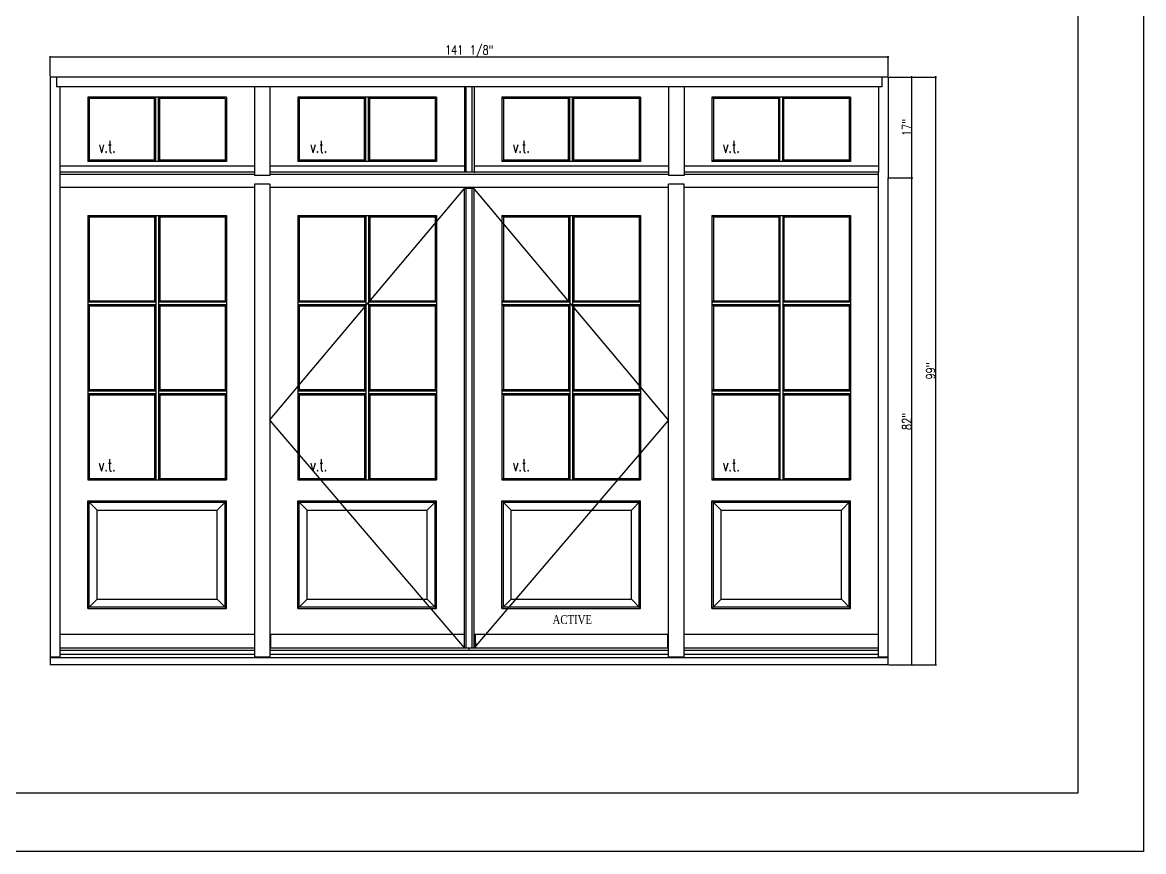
# Model space of a CAD drawing. Header units: inches. Extents: x 1985 to 11287, y 379 to 4336.
# Drawn here: x 9765.8 to 9954.6, y 3266.3 to 3405.9 of the extents above; entities that cross this region are included whole.
import ezdxf

# ---------------------------------------------------------------- set-up
doc = ezdxf.new("R2010")
doc.units = ezdxf.units.IN
doc.header["$MEASUREMENT"] = 0
doc.layers.get('0').update_dxf_attribs({"linetype": 'CONTINUOUS'})
doc.layers.get('Defpoints').update_dxf_attribs({"linetype": 'CONTINUOUS'})
for name, color, linetype in [('COTE1-1 99', 7, 'CONTINUOUS'), ('elevation 99', 7, 'CONTINUOUS'), ('opening side 99', 1, 'CONTINUOUS'), ('separation 99', 3, 'CONTINUOUS')]:
    doc.layers.add(name, color=color, linetype=linetype)
doc.styles.get("Standard").update_dxf_attribs({"font": 'txt.shx', "width": 0.8})
doc.styles.add('Times', font='times.ttf', dxfattribs={"width": 0.8})
doc.dimstyles.new('Elevation', dxfattribs={"dimscale": 2, "dimtxt": 0.75, "dimasz": 0.0625, "dimexe": 0.0625, "dimexo": 0.0625, "dimgap": 0.0625, "dimtad": 1, "dimdec": 5, "dimzin": 0, "dimdsep": 46, "dimlunit": 5, "dimtxsty": 'Standard', "dimblk1": 'OBLIQUE', "dimblk2": 'OBLIQUE', "dimsah": 1, "dimcen": 2, "dimdle": 0.0625, "dimclrd": 1, "dimclre": 1, "dimadec": 1, "dimazin": 0, "dimtfac": 0.375, "dimtdec": 5, "dimtmove": 0, "dimatfit": 3, "dimldrblk": 'OBLIQUE', "dimfxl": 1, "dimfrac": 2, "dimtolj": 1, "dimtzin": 0, "dimarcsym": 0})

# ---------------------------------------------------------------- blocks, each defined once
blk = doc.blocks.new('_OBLIQUE')
at = {"color": 0, "linetype": 'ByBlock'}
blk.add_line((-0.5, -0.5), (0.5, 0.5), dxfattribs=at)
blk = doc.blocks.new('*D243')
at = {"layer": 'COTE1-1 99', "color": 1, "lineweight": -2, "transparency": 16777216}
for p, q in [((9770.37, 3400.13), (9911.75, 3400.13)), ((9770.5, 3396.85), (9770.5, 3400.26)), ((9911.62, 3396.85), (9911.62, 3400.26))]:
    blk.add_line(p, q, dxfattribs=at)
at = {"layer": 'Defpoints', "color": 0, "transparency": 16777216}
for p in [(9911.62, 3400.13), (9770.5, 3396.72), (9911.62, 3396.72)]:
    blk.add_point(p, dxfattribs=at)
at = {"layer": 'COTE1-1 99', "color": 1, "lineweight": -2, "transparency": 16777216, "xscale": 0.125, "yscale": 0.125, "zscale": 0.125, "rotation": 180}
blk.add_blockref('_OBLIQUE', (9770.5, 3400.13), dxfattribs=at)
at = {"layer": 'COTE1-1 99', "color": 1, "lineweight": -2, "transparency": 16777216, "xscale": 0.125, "yscale": 0.125, "zscale": 0.125}
blk.add_blockref('_OBLIQUE', (9911.62, 3400.13), dxfattribs=at)
at = {"layer": 'COTE1-1 99', "color": 0, "transparency": 16777216, "insert": (9841.06, 3401.01), "char_height": 1.5, "attachment_point": 5}
blk.add_mtext('\\A1;141 1/8"', dxfattribs=at)
blk = doc.blocks.new('*D244')
at = {"layer": 'COTE1-1 99', "color": 1, "lineweight": -2, "transparency": 16777216}
for p, q in [((9911.75, 3396.72), (9915.75, 3396.72)), ((9915.62, 3379.6), (9915.62, 3396.85)), ((9911.75, 3379.72), (9915.75, 3379.72))]:
    blk.add_line(p, q, dxfattribs=at)
at = {"layer": 'Defpoints', "color": 0, "transparency": 16777216}
for p in [(9911.62, 3396.72), (9915.62, 3396.72), (9911.62, 3379.72)]:
    blk.add_point(p, dxfattribs=at)
at = {"layer": 'COTE1-1 99', "color": 1, "lineweight": -2, "transparency": 16777216, "xscale": 0.125, "yscale": 0.125, "zscale": 0.125}
for p, rotation in [((9915.62, 3396.72), 90), ((9915.62, 3379.72), 270)]:
    blk.add_blockref('_OBLIQUE', p, dxfattribs=dict(at, rotation=rotation))
at = {"layer": 'COTE1-1 99', "color": 0, "transparency": 16777216, "insert": (9914.75, 3388.22), "char_height": 1.5, "attachment_point": 5, "rotation": 90}
blk.add_mtext('\\A1;17"', dxfattribs=at)
blk = doc.blocks.new('*D245')
at = {"layer": 'COTE1-1 99', "color": 1, "lineweight": -2, "transparency": 16777216}
for p, q in [((9911.75, 3379.72), (9915.75, 3379.72)), ((9915.62, 3297.6), (9915.62, 3379.85)), ((9911.75, 3297.72), (9915.75, 3297.72))]:
    blk.add_line(p, q, dxfattribs=at)
at = {"layer": 'Defpoints', "color": 0, "transparency": 16777216}
for p in [(9911.62, 3379.72), (9915.62, 3379.72), (9911.62, 3297.72)]:
    blk.add_point(p, dxfattribs=at)
at = {"layer": 'COTE1-1 99', "color": 1, "lineweight": -2, "transparency": 16777216, "xscale": 0.125, "yscale": 0.125, "zscale": 0.125}
for p, rotation in [((9915.62, 3379.72), 90), ((9915.62, 3297.72), 270)]:
    blk.add_blockref('_OBLIQUE', p, dxfattribs=dict(at, rotation=rotation))
at = {"layer": 'COTE1-1 99', "color": 0, "transparency": 16777216, "insert": (9914.75, 3338.72), "char_height": 1.5, "attachment_point": 5, "rotation": 90}
blk.add_mtext('\\A1;82"', dxfattribs=at)
blk = doc.blocks.new('*D246')
at = {"layer": 'COTE1-1 99', "color": 1, "lineweight": -2, "transparency": 16777216}
for p, q in [((9911.75, 3396.72), (9919.77, 3396.72)), ((9919.64, 3297.6), (9919.64, 3396.85)), ((9911.75, 3297.72), (9919.77, 3297.72))]:
    blk.add_line(p, q, dxfattribs=at)
at = {"layer": 'Defpoints', "color": 0, "transparency": 16777216}
for p in [(9911.62, 3396.72), (9919.64, 3396.72), (9911.62, 3297.72)]:
    blk.add_point(p, dxfattribs=at)
at = {"layer": 'COTE1-1 99', "color": 1, "lineweight": -2, "transparency": 16777216, "xscale": 0.125, "yscale": 0.125, "zscale": 0.125}
for p, rotation in [((9919.64, 3396.72), 90), ((9919.64, 3297.72), 270)]:
    blk.add_blockref('_OBLIQUE', p, dxfattribs=dict(at, rotation=rotation))
at = {"layer": 'COTE1-1 99', "color": 0, "transparency": 16777216, "insert": (9918.77, 3347.22), "char_height": 1.5, "attachment_point": 5, "rotation": 90}
blk.add_mtext('\\A1;99"', dxfattribs=at)

msp = doc.modelspace()

# ---------------------------------------------------------------- linework, layer by layer
at = {"layer": 'elevation 99'}
for p, q in [((9770.495703, 3396.722979), (9770.495703, 3380.722979)), ((9807.495703, 3396.722979), (9770.495703, 3396.722979)), ((9771.558203, 3396.722979), (9771.558203, 3395.097979)), ((9804.870703, 3395.097979), (9771.558203, 3395.097979)), ((9772.120703, 3395.097979), (9772.120703, 3380.722979)), ((9877.245703, 3396.722979), (9804.870703, 3396.722979)), ((9807.495703, 3395.097979), (9804.870703, 3395.097979)), ((9804.870703, 3395.097979), (9804.870703, 3380.160479)), ((9840.245703, 3395.097979), (9807.495703, 3395.097979)), ((9807.495703, 3395.097979), (9807.495703, 3380.160479)), ((9841.870703, 3395.097979), (9840.245703, 3395.097979)), ((9840.245703, 3395.097979), (9840.245703, 3380.722979)), ((9840.558203, 3380.722979), (9840.558203, 3395.097979)), ((9841.558202, 3380.722979), (9841.558202, 3395.097979)), ((9841.870703, 3395.097979), (9841.870703, 3380.722979)), ((9842.058203, 3395.097979), (9841.870703, 3395.097979)), ((9874.620703, 3395.097979), (9842.058203, 3395.097979)), ((9911.620703, 3396.722979), (9874.620703, 3396.722979)), ((9877.245703, 3395.097979), (9874.620703, 3395.097979)), ((9874.620703, 3395.097979), (9874.620703, 3380.160479)), ((9877.245703, 3395.097979), (9877.245703, 3380.160479)), ((9910.558203, 3395.097979), (9877.245703, 3395.097979)), ((9909.995703, 3395.097979), (9909.995703, 3380.722979)), ((9910.558203, 3396.722979), (9910.558203, 3395.097979)), ((9911.620703, 3396.722979), (9911.620703, 3379.722979)), ((9800.173389, 3393.339028), (9776.818016, 3393.339028)), ((9776.818016, 3393.339028), (9776.818016, 3382.481903)), ((9788.058203, 3393.097957), (9788.262403, 3393.339028)), ((9788.262403, 3382.481903), (9788.262403, 3393.339028)), ((9788.933203, 3393.097957), (9788.729003, 3393.339028)), ((9788.729003, 3382.481903), (9788.729003, 3393.339028)), ((9800.173389, 3393.339028), (9800.173389, 3382.481903)), ((9835.548389, 3393.339028), (9812.193016, 3393.339028)), ((9812.193016, 3393.339028), (9812.193016, 3382.481903)), ((9823.433203, 3393.097957), (9823.637403, 3393.339028)), ((9823.637403, 3382.481903), (9823.637403, 3393.339028)), ((9824.308203, 3393.097957), (9824.104003, 3393.339028)), ((9824.104003, 3382.481903), (9824.104003, 3393.339028)), ((9835.548389, 3393.339028), (9835.548389, 3382.481903)), ((9869.923389, 3393.339028), (9846.568016, 3393.339028)), ((9846.568016, 3393.339028), (9846.568016, 3382.481903)), ((9857.808203, 3393.097957), (9858.012403, 3393.339028)), ((9858.012403, 3382.481903), (9858.012403, 3393.339028)), ((9858.683203, 3393.097957), (9858.479003, 3393.339028)), ((9858.479003, 3382.481903), (9858.479003, 3393.339028)), ((9869.923389, 3393.339028), (9869.923389, 3382.481903)), ((9905.298389, 3393.339028), (9881.943016, 3393.339028)), ((9881.943016, 3393.339028), (9881.943016, 3382.481903)), ((9893.183203, 3393.097957), (9893.387403, 3393.339028)), ((9893.387403, 3382.481903), (9893.387403, 3393.339028)), ((9894.058203, 3393.097957), (9893.854003, 3393.339028)), ((9893.854003, 3382.481903), (9893.854003, 3393.339028)), ((9905.298389, 3393.339028), (9905.298389, 3382.481903)), ((9788.058203, 3393.097957), (9777.059088, 3393.097957)), ((9777.059088, 3393.097957), (9777.059088, 3382.722974)), ((9788.058203, 3382.722974), (9788.058203, 3393.097957)), ((9788.933203, 3382.722974), (9788.933203, 3393.097957)), ((9799.932318, 3393.097957), (9788.933203, 3393.097957)), ((9799.932318, 3393.097957), (9799.932318, 3382.722974)), ((9823.433203, 3393.097957), (9812.434088, 3393.097957)), ((9812.434088, 3393.097957), (9812.434088, 3382.722974)), ((9823.433203, 3382.722974), (9823.433203, 3393.097957)), ((9824.308203, 3382.722974), (9824.308203, 3393.097957)), ((9835.307318, 3393.097957), (9824.308203, 3393.097957)), ((9835.307318, 3393.097957), (9835.307318, 3382.722974)), ((9857.808203, 3393.097957), (9846.809088, 3393.097957)), ((9846.809088, 3393.097957), (9846.809088, 3382.722974)), ((9857.808203, 3382.722974), (9857.808203, 3393.097957)), ((9858.683203, 3382.722974), (9858.683203, 3393.097957)), ((9869.682318, 3393.097957), (9858.683203, 3393.097957)), ((9869.682318, 3393.097957), (9869.682318, 3382.722974)), ((9893.183203, 3393.097957), (9882.184088, 3393.097957)), ((9882.184088, 3393.097957), (9882.184088, 3382.722974)), ((9893.183203, 3382.722974), (9893.183203, 3393.097957)), ((9894.058203, 3382.722974), (9894.058203, 3393.097957)), ((9905.057318, 3393.097957), (9894.058203, 3393.097957)), ((9905.057318, 3393.097957), (9905.057318, 3382.722974)), ((9800.173389, 3382.481903), (9776.818016, 3382.481903)), ((9788.058203, 3382.722974), (9777.059088, 3382.722974)), ((9788.262403, 3382.481903), (9788.058203, 3382.722974)), ((9788.933203, 3382.722974), (9788.729003, 3382.481903)), ((9799.938795, 3382.722974), (9788.933203, 3382.722974)), ((9835.548389, 3382.481903), (9812.193016, 3382.481903)), ((9823.433203, 3382.722974), (9812.434088, 3382.722974)), ((9823.637403, 3382.481903), (9823.433203, 3382.722974)), ((9824.308203, 3382.722974), (9824.104003, 3382.481903)), ((9835.313795, 3382.722974), (9824.308203, 3382.722974)), ((9869.923389, 3382.481903), (9846.568016, 3382.481903)), ((9857.808203, 3382.722974), (9846.809088, 3382.722974)), ((9858.012403, 3382.481903), (9857.808203, 3382.722974)), ((9858.683203, 3382.722974), (9858.479003, 3382.481903)), ((9869.688795, 3382.722974), (9858.683203, 3382.722974)), ((9905.298389, 3382.481903), (9881.943016, 3382.481903)), ((9893.183203, 3382.722974), (9882.184088, 3382.722974)), ((9893.387403, 3382.481903), (9893.183203, 3382.722974)), ((9894.058203, 3382.722974), (9893.854003, 3382.481903)), ((9905.063795, 3382.722974), (9894.058203, 3382.722974)), ((9770.495703, 3380.722979), (9770.495703, 3297.722979)), ((9770.495703, 3380.722979), (9770.495703, 3297.722979)), ((9804.870703, 3381.722979), (9772.120703, 3381.722979)), ((9772.120703, 3380.722979), (9772.120703, 3380.347979)), ((9772.120703, 3380.722979), (9772.120703, 3380.347979)), ((9804.870703, 3380.722979), (9772.120703, 3380.722979)), ((9772.120703, 3380.347979), (9772.120703, 3378.097979)), ((9772.120703, 3380.347979), (9804.870703, 3380.347979)), ((9807.495703, 3380.160479), (9804.870703, 3380.160479)), ((9840.245703, 3381.722979), (9807.495703, 3381.722979)), ((9840.245703, 3380.722979), (9807.495703, 3380.722979)), ((9840.245703, 3380.722979), (9807.495703, 3380.722979)), ((9840.245703, 3380.722979), (9807.495703, 3380.722979)), ((9807.495703, 3380.347979), (9840.245703, 3380.347979)), ((9841.870703, 3380.722979), (9840.245703, 3380.722979)), ((9840.245703, 3380.347979), (9841.870703, 3380.347979)), ((9874.620703, 3381.722979), (9841.870703, 3381.722979)), ((9874.620703, 3380.722979), (9841.870703, 3380.722979)), ((9874.620703, 3380.722979), (9841.870703, 3380.722979)), ((9841.870703, 3380.722979), (9842.058203, 3380.722979)), ((9874.620703, 3380.722979), (9841.870703, 3380.722979)), ((9841.870703, 3380.347979), (9874.620703, 3380.347979)), ((9877.245703, 3380.160479), (9874.620703, 3380.160479)), ((9909.995703, 3381.722979), (9877.245703, 3381.722979)), ((9909.995703, 3380.722979), (9877.245703, 3380.722979)), ((9877.245703, 3380.347979), (9909.995703, 3380.347979)), ((9909.995703, 3380.347979), (9909.995703, 3380.722979)), ((9909.995703, 3380.347979), (9909.995703, 3380.722979)), ((9909.995703, 3378.097979), (9909.995703, 3380.347979)), ((9772.120703, 3378.097979), (9772.120703, 3299.051104)), ((9772.120703, 3378.097979), (9772.120703, 3299.051104)), ((9804.870703, 3378.097979), (9772.120703, 3378.097979)), ((9804.870703, 3378.097979), (9772.120703, 3378.097979)), ((9807.495703, 3378.660479), (9804.870703, 3378.660479)), ((9804.870703, 3378.660479), (9804.870703, 3299.051104)), ((9807.495703, 3378.660479), (9807.495703, 3299.051104)), ((9842.558203, 3378.097979), (9807.495703, 3378.097979)), ((9842.558203, 3378.097979), (9807.495703, 3378.097979)), ((9874.620703, 3378.097979), (9840.183203, 3378.097979)), ((9874.620703, 3378.097979), (9840.183203, 3378.097979)), ((9840.598342, 3377.972979), (9840.598342, 3378.097979)), ((9840.598342, 3377.972979), (9840.598342, 3378.097979)), ((9840.714503, 3377.972979), (9840.714503, 3378.097979)), ((9840.714503, 3377.972979), (9840.714503, 3378.097979)), ((9840.808203, 3377.972979), (9840.808203, 3378.097979)), ((9840.808203, 3377.972979), (9840.808203, 3378.097979)), ((9841.308203, 3377.972979), (9841.308203, 3378.097979)), ((9841.308203, 3377.972979), (9841.308203, 3378.097979)), ((9877.245703, 3378.660479), (9874.620703, 3378.660479)), ((9874.620703, 3299.051104), (9874.620703, 3378.660479)), ((9877.245703, 3299.051104), (9877.245703, 3378.660479)), ((9909.995703, 3378.097979), (9877.245703, 3378.097979)), ((9909.995703, 3378.097979), (9877.245703, 3378.097979)), ((9909.995703, 3299.051104), (9909.995703, 3378.097979)), ((9909.995703, 3299.051104), (9909.995703, 3378.097979)), ((9911.620703, 3297.722979), (9911.620703, 3379.722979)), ((9911.620703, 3297.722979), (9911.620703, 3379.722979)), ((9840.245703, 3300.535473), (9840.245703, 3377.972979)), ((9841.870702, 3377.972979), (9840.245703, 3377.972979)), ((9841.870702, 3377.972979), (9840.245703, 3377.972979)), ((9840.558203, 3300.535473), (9840.558203, 3377.972979)), ((9841.558202, 3300.535473), (9841.558202, 3377.972979)), ((9841.870702, 3300.535473), (9841.870702, 3377.972979)), ((9776.817116, 3373.428302), (9776.817116, 3328.861307)), ((9776.817116, 3373.428302), (9800.174289, 3373.428302)), ((9777.058188, 3373.16043), (9776.817116, 3373.428302)), ((9777.058188, 3373.16043), (9777.058188, 3359.05693)), ((9777.058188, 3373.16043), (9788.058203, 3373.16043)), ((9788.058203, 3373.16043), (9788.262403, 3373.428302)), ((9788.058203, 3373.16043), (9788.058203, 3359.05693)), ((9788.262403, 3373.428302), (9788.262403, 3328.861307)), ((9788.729003, 3373.428302), (9788.729003, 3328.861307)), ((9788.729003, 3373.428302), (9788.933203, 3373.16043)), ((9788.933203, 3373.16043), (9788.933203, 3359.05693)), ((9788.933203, 3373.16043), (9799.933218, 3373.16043)), ((9799.933218, 3373.16043), (9800.174289, 3373.428302)), ((9799.933218, 3373.16043), (9799.933218, 3359.05693)), ((9800.174289, 3373.428302), (9800.174289, 3328.861307)), ((9812.192116, 3373.428302), (9812.192116, 3328.861307)), ((9812.192116, 3373.428302), (9835.549289, 3373.428302)), ((9812.433188, 3373.16043), (9812.192116, 3373.428302)), ((9812.433188, 3373.16043), (9812.433188, 3359.05693)), ((9812.433188, 3373.16043), (9823.433203, 3373.16043)), ((9823.433203, 3373.16043), (9823.637403, 3373.428302)), ((9823.433203, 3373.16043), (9823.433203, 3359.05693)), ((9823.637403, 3373.428302), (9823.637403, 3328.861307)), ((9824.104003, 3373.428302), (9824.104003, 3328.861307)), ((9824.104003, 3373.428302), (9824.308203, 3373.16043)), ((9824.308203, 3373.16043), (9824.308203, 3359.05693)), ((9824.308203, 3373.16043), (9835.308218, 3373.16043)), ((9835.308218, 3373.16043), (9835.549289, 3373.428302)), ((9835.308218, 3373.16043), (9835.308218, 3359.05693)), ((9835.549289, 3373.428302), (9835.549289, 3328.861307)), ((9846.808188, 3373.16043), (9846.567116, 3373.428302)), ((9846.567116, 3373.428302), (9869.924289, 3373.428302)), ((9846.567116, 3373.428302), (9846.567116, 3328.861307)), ((9846.808188, 3373.16043), (9857.808203, 3373.16043)), ((9846.808188, 3373.16043), (9846.808188, 3359.05693)), ((9857.808203, 3373.16043), (9858.012403, 3373.428302)), ((9857.808203, 3373.16043), (9857.808203, 3359.05693)), ((9858.012403, 3373.428302), (9858.012403, 3328.861307)), ((9858.479003, 3373.428302), (9858.683203, 3373.16043)), ((9858.479003, 3373.428302), (9858.479003, 3328.861307)), ((9858.683203, 3373.16043), (9869.683218, 3373.16043)), ((9858.683203, 3373.16043), (9858.683203, 3359.05693)), ((9869.683218, 3373.16043), (9869.924289, 3373.428302)), ((9869.683218, 3373.16043), (9869.683218, 3359.05693)), ((9869.924289, 3373.428302), (9869.924289, 3328.861307)), ((9881.942116, 3373.428302), (9881.942116, 3328.861307)), ((9881.942116, 3373.428302), (9905.299289, 3373.428302)), ((9882.183188, 3373.16043), (9881.942116, 3373.428302)), ((9882.183188, 3373.16043), (9882.183188, 3359.05693)), ((9882.183188, 3373.16043), (9893.183203, 3373.16043)), ((9893.183203, 3373.16043), (9893.387403, 3373.428302)), ((9893.183203, 3373.16043), (9893.183203, 3359.05693)), ((9893.387403, 3373.428302), (9893.387403, 3328.861307)), ((9893.854003, 3373.428302), (9893.854003, 3328.861307)), ((9893.854003, 3373.428302), (9894.058203, 3373.16043)), ((9894.058203, 3373.16043), (9894.058203, 3359.05693)), ((9894.058203, 3373.16043), (9905.058218, 3373.16043)), ((9905.058218, 3373.16043), (9905.299289, 3373.428302)), ((9905.058218, 3373.16043), (9905.058218, 3359.05693)), ((9905.299289, 3373.428302), (9905.299289, 3328.861307)), ((9777.058188, 3359.05693), (9776.817116, 3358.85273)), ((9776.817116, 3358.85273), (9788.262403, 3358.85273)), ((9776.817116, 3358.38613), (9788.262403, 3358.38613)), ((9777.058188, 3358.18193), (9776.817116, 3358.38613)), ((9777.058188, 3359.05693), (9788.058203, 3359.05693)), ((9777.058188, 3358.18193), (9788.058203, 3358.18193)), ((9777.058188, 3358.18193), (9777.058188, 3344.07843)), ((9788.058203, 3359.05693), (9788.262403, 3358.85273)), ((9788.058203, 3358.18193), (9788.262403, 3358.38613)), ((9788.058203, 3358.18193), (9788.058203, 3344.07843)), ((9788.933203, 3359.05693), (9788.729003, 3358.85273)), ((9788.729003, 3358.85273), (9800.174289, 3358.85273)), ((9788.933203, 3358.18193), (9788.729003, 3358.38613)), ((9788.729003, 3358.38613), (9800.174289, 3358.38613)), ((9788.933203, 3359.05693), (9799.933218, 3359.05693)), ((9788.933203, 3358.18193), (9799.933218, 3358.18193)), ((9788.933203, 3358.18193), (9788.933203, 3344.07843)), ((9799.933218, 3359.05693), (9800.174289, 3358.85273)), ((9799.933218, 3358.18193), (9800.174289, 3358.38613)), ((9799.933218, 3358.18193), (9799.933218, 3344.07843)), ((9812.433188, 3359.05693), (9812.192116, 3358.85273)), ((9812.192116, 3358.85273), (9823.637403, 3358.85273)), ((9812.192116, 3358.38613), (9823.637403, 3358.38613)), ((9812.433188, 3358.18193), (9812.192116, 3358.38613)), ((9812.433188, 3359.05693), (9823.433203, 3359.05693)), ((9812.433188, 3358.18193), (9823.433203, 3358.18193)), ((9812.433188, 3358.18193), (9812.433188, 3344.07843)), ((9823.433203, 3359.05693), (9823.637403, 3358.85273)), ((9823.433203, 3358.18193), (9823.637403, 3358.38613)), ((9823.433203, 3358.18193), (9823.433203, 3344.07843)), ((9824.308203, 3359.05693), (9824.104003, 3358.85273)), ((9824.104003, 3358.85273), (9835.549289, 3358.85273)), ((9824.308203, 3358.18193), (9824.104003, 3358.38613)), ((9824.104003, 3358.38613), (9835.549289, 3358.38613)), ((9824.308203, 3359.05693), (9835.308218, 3359.05693)), ((9824.308203, 3358.18193), (9835.308218, 3358.18193)), ((9824.308203, 3358.18193), (9824.308203, 3344.07843)), ((9835.308218, 3359.05693), (9835.549289, 3358.85273)), ((9835.308218, 3358.18193), (9835.549289, 3358.38613)), ((9835.308218, 3358.18193), (9835.308218, 3344.07843)), ((9846.808188, 3359.05693), (9846.567116, 3358.85273)), ((9846.567116, 3358.85273), (9858.012403, 3358.85273)), ((9846.808188, 3358.18193), (9846.567116, 3358.38613)), ((9846.567116, 3358.38613), (9858.012403, 3358.38613)), ((9846.808188, 3359.05693), (9857.808203, 3359.05693)), ((9846.808188, 3358.18193), (9846.808188, 3344.07843)), ((9846.808188, 3358.18193), (9857.808203, 3358.18193)), ((9857.808203, 3359.05693), (9858.012403, 3358.85273)), ((9857.808203, 3358.18193), (9858.012403, 3358.38613)), ((9857.808203, 3358.18193), (9857.808203, 3344.07843)), ((9858.683203, 3359.05693), (9858.479003, 3358.85273)), ((9858.479003, 3358.85273), (9869.924289, 3358.85273)), ((9858.479003, 3358.38613), (9869.924289, 3358.38613)), ((9858.683203, 3358.18193), (9858.479003, 3358.38613)), ((9858.683203, 3359.05693), (9869.683218, 3359.05693)), ((9858.683203, 3358.18193), (9858.683203, 3344.07843)), ((9858.683203, 3358.18193), (9869.683218, 3358.18193)), ((9869.683218, 3359.05693), (9869.924289, 3358.85273)), ((9869.683218, 3358.18193), (9869.924289, 3358.38613)), ((9869.683218, 3358.18193), (9869.683218, 3344.07843)), ((9882.183188, 3359.05693), (9881.942116, 3358.85273)), ((9881.942116, 3358.85273), (9893.387403, 3358.85273)), ((9881.942116, 3358.38613), (9893.387403, 3358.38613)), ((9882.183188, 3358.18193), (9881.942116, 3358.38613)), ((9882.183188, 3359.05693), (9893.183203, 3359.05693)), ((9882.183188, 3358.18193), (9893.183203, 3358.18193)), ((9882.183188, 3358.18193), (9882.183188, 3344.07843)), ((9893.183203, 3359.05693), (9893.387403, 3358.85273)), ((9893.183203, 3358.18193), (9893.387403, 3358.38613)), ((9893.183203, 3358.18193), (9893.183203, 3344.07843)), ((9894.058203, 3359.05693), (9893.854003, 3358.85273)), ((9893.854003, 3358.85273), (9905.299289, 3358.85273)), ((9894.058203, 3358.18193), (9893.854003, 3358.38613)), ((9893.854003, 3358.38613), (9905.299289, 3358.38613)), ((9894.058203, 3359.05693), (9905.058218, 3359.05693)), ((9894.058203, 3358.18193), (9905.058218, 3358.18193)), ((9894.058203, 3358.18193), (9894.058203, 3344.07843)), ((9905.058218, 3359.05693), (9905.299289, 3358.85273)), ((9905.058218, 3358.18193), (9905.299289, 3358.38613)), ((9905.058218, 3358.18193), (9905.058218, 3344.07843)), ((9777.058188, 3344.07843), (9776.817116, 3343.87423)), ((9776.817116, 3343.87423), (9788.262403, 3343.87423)), ((9776.817116, 3343.412079), (9788.262403, 3343.412079)), ((9777.058188, 3344.07843), (9788.058203, 3344.07843)), ((9777.058188, 3343.207879), (9788.058203, 3343.207879)), ((9777.058188, 3343.207879), (9777.058188, 3329.102379)), ((9788.058203, 3343.207879), (9788.058203, 3329.102379)), ((9788.729003, 3343.87423), (9800.174289, 3343.87423)), ((9788.729003, 3343.412079), (9800.174289, 3343.412079)), ((9788.933203, 3344.07843), (9799.933218, 3344.07843)), ((9788.933203, 3343.207879), (9788.933203, 3329.102379)), ((9788.933203, 3343.207879), (9799.933218, 3343.207879)), ((9799.933218, 3344.07843), (9800.174289, 3343.87423)), ((9799.933218, 3343.207879), (9800.174289, 3343.412079)), ((9799.933218, 3343.207879), (9799.933218, 3329.102379)), ((9812.433188, 3344.07843), (9812.192116, 3343.87423)), ((9812.192116, 3343.87423), (9823.637403, 3343.87423)), ((9812.192116, 3343.412079), (9823.637403, 3343.412079)), ((9812.433188, 3344.07843), (9823.433203, 3344.07843)), ((9812.433188, 3343.207879), (9823.433203, 3343.207879)), ((9812.433188, 3343.207879), (9812.433188, 3329.102379)), ((9823.433203, 3343.207879), (9823.433203, 3329.102379)), ((9824.104003, 3343.87423), (9835.549289, 3343.87423)), ((9824.104003, 3343.412079), (9835.549289, 3343.412079)), ((9824.308203, 3344.07843), (9835.308218, 3344.07843)), ((9824.308203, 3343.207879), (9824.308203, 3329.102379)), ((9824.308203, 3343.207879), (9835.308218, 3343.207879)), ((9835.308218, 3344.07843), (9835.549289, 3343.87423)), ((9835.308218, 3343.207879), (9835.549289, 3343.412079)), ((9835.308218, 3343.207879), (9835.308218, 3329.102379)), ((9846.808188, 3344.07843), (9846.567116, 3343.87423)), ((9846.567116, 3343.87423), (9858.012403, 3343.87423)), ((9846.567116, 3343.412079), (9858.012403, 3343.412079)), ((9846.808188, 3344.07843), (9857.808203, 3344.07843)), ((9846.808188, 3343.207879), (9846.808188, 3329.102379)), ((9846.808188, 3343.207879), (9857.808203, 3343.207879)), ((9857.808203, 3343.207879), (9857.808203, 3329.102379)), ((9858.479003, 3343.87423), (9869.924289, 3343.87423)), ((9858.479003, 3343.412079), (9869.924289, 3343.412079)), ((9858.683203, 3344.07843), (9869.683218, 3344.07843)), ((9858.683203, 3343.207879), (9869.683218, 3343.207879)), ((9858.683203, 3343.207879), (9858.683203, 3329.102379)), ((9869.683218, 3344.07843), (9869.924289, 3343.87423)), ((9869.683218, 3343.207879), (9869.924289, 3343.412079)), ((9869.683218, 3343.207879), (9869.683218, 3329.102379)), ((9882.183188, 3344.07843), (9881.942116, 3343.87423)), ((9881.942116, 3343.87423), (9893.387403, 3343.87423)), ((9881.942116, 3343.412079), (9893.387403, 3343.412079)), ((9882.183188, 3344.07843), (9893.183203, 3344.07843)), ((9882.183188, 3343.207879), (9893.183203, 3343.207879)), ((9882.183188, 3343.207879), (9882.183188, 3329.102379)), ((9893.183203, 3343.207879), (9893.183203, 3329.102379)), ((9893.854003, 3343.87423), (9905.299289, 3343.87423)), ((9893.854003, 3343.412079), (9905.299289, 3343.412079)), ((9894.058203, 3344.07843), (9905.058218, 3344.07843)), ((9894.058203, 3343.207879), (9894.058203, 3329.102379)), ((9894.058203, 3343.207879), (9905.058218, 3343.207879)), ((9905.058218, 3344.07843), (9905.299289, 3343.87423)), ((9905.058218, 3343.207879), (9905.299289, 3343.412079)), ((9905.058218, 3343.207879), (9905.058218, 3329.102379)), ((9776.817116, 3328.861307), (9777.058188, 3329.102379)), ((9777.058188, 3329.102379), (9788.058203, 3329.102379)), ((9788.058203, 3329.102379), (9788.262403, 3328.861307)), ((9788.933203, 3329.102379), (9788.729003, 3328.861307)), ((9788.933203, 3329.102379), (9799.933218, 3329.102379)), ((9800.174289, 3328.861307), (9799.933218, 3329.102379)), ((9812.192116, 3328.861307), (9812.433188, 3329.102379)), ((9812.433188, 3329.102379), (9823.433203, 3329.102379)), ((9823.433203, 3329.102379), (9823.637403, 3328.861307)), ((9824.308203, 3329.102379), (9824.104003, 3328.861307)), ((9824.308203, 3329.102379), (9835.308218, 3329.102379)), ((9835.549289, 3328.861307), (9835.308218, 3329.102379)), ((9846.567116, 3328.861307), (9846.808188, 3329.102379)), ((9846.808188, 3329.102379), (9857.808203, 3329.102379)), ((9857.808203, 3329.102379), (9858.012403, 3328.861307)), ((9858.683203, 3329.102379), (9858.479003, 3328.861307)), ((9858.683203, 3329.102379), (9869.683218, 3329.102379)), ((9869.924289, 3328.861307), (9869.683218, 3329.102379)), ((9881.942116, 3328.861307), (9882.183188, 3329.102379)), ((9882.183188, 3329.102379), (9893.183203, 3329.102379)), ((9893.183203, 3329.102379), (9893.387403, 3328.861307)), ((9894.058203, 3329.102379), (9893.854003, 3328.861307)), ((9894.058203, 3329.102379), (9905.058218, 3329.102379)), ((9905.299289, 3328.861307), (9905.058218, 3329.102379)), ((9776.817116, 3328.861307), (9800.174289, 3328.861307)), ((9812.192116, 3328.861307), (9835.549289, 3328.861307)), ((9846.567116, 3328.861307), (9869.924289, 3328.861307)), ((9881.942116, 3328.861307), (9905.299289, 3328.861307)), ((9778.370629, 3323.789829), (9776.817057, 3325.34345)), ((9776.817057, 3307.231868), (9776.817057, 3325.34345)), ((9776.817057, 3325.34345), (9800.174333, 3325.34345)), ((9800.174333, 3325.34345), (9798.620762, 3323.789829)), ((9800.174333, 3307.231868), (9800.174333, 3325.34345)), ((9813.745629, 3323.789829), (9812.192057, 3325.34345)), ((9812.192057, 3307.231868), (9812.192057, 3325.34345)), ((9812.192057, 3325.34345), (9835.549333, 3325.34345)), ((9835.549333, 3325.34345), (9833.995762, 3323.789829)), ((9835.549333, 3307.231868), (9835.549333, 3325.34345)), ((9848.120629, 3323.789829), (9846.567057, 3325.34345)), ((9846.567057, 3307.231868), (9846.567057, 3325.34345)), ((9846.567057, 3325.34345), (9869.924333, 3325.34345)), ((9869.924333, 3325.34345), (9868.370762, 3323.789829)), ((9869.924333, 3307.231868), (9869.924333, 3325.34345)), ((9883.495629, 3323.789829), (9881.942057, 3325.34345)), ((9881.942057, 3307.231868), (9881.942057, 3325.34345)), ((9881.942057, 3325.34345), (9905.299333, 3325.34345)), ((9905.299333, 3325.34345), (9903.745762, 3323.789829)), ((9905.299333, 3307.231868), (9905.299333, 3325.34345)), ((9777.058129, 3307.472939), (9777.058129, 3325.102329)), ((9777.058129, 3325.102329), (9799.933262, 3325.102329)), ((9778.370629, 3308.785439), (9778.370629, 3323.789829)), ((9778.370629, 3323.789829), (9798.620762, 3323.789829)), ((9798.620762, 3308.785439), (9798.620762, 3323.789829)), ((9799.933262, 3307.472939), (9799.933262, 3325.102329)), ((9812.433129, 3307.472939), (9812.433129, 3325.102329)), ((9812.433129, 3325.102329), (9835.308262, 3325.102329)), ((9813.745629, 3308.785439), (9813.745629, 3323.789829)), ((9813.745629, 3323.789829), (9833.995762, 3323.789829)), ((9833.995762, 3308.785439), (9833.995762, 3323.789829)), ((9835.308262, 3307.472939), (9835.308262, 3325.102329)), ((9846.808129, 3307.472939), (9846.808129, 3325.102329)), ((9846.808129, 3325.102329), (9869.683262, 3325.102329)), ((9848.120629, 3308.785439), (9848.120629, 3323.789829)), ((9848.120629, 3323.789829), (9868.370762, 3323.789829)), ((9868.370762, 3308.785439), (9868.370762, 3323.789829)), ((9869.683262, 3307.472939), (9869.683262, 3325.102329)), ((9882.183129, 3307.472939), (9882.183129, 3325.102329)), ((9882.183129, 3325.102329), (9905.058262, 3325.102329)), ((9883.495629, 3308.785439), (9883.495629, 3323.789829)), ((9883.495629, 3323.789829), (9903.745762, 3323.789829)), ((9903.745762, 3308.785439), (9903.745762, 3323.789829)), ((9905.058262, 3307.472939), (9905.058262, 3325.102329)), ((9776.817057, 3307.231868), (9778.370629, 3308.785439)), ((9778.370629, 3308.785439), (9798.620762, 3308.785439)), ((9800.174333, 3307.231868), (9798.620762, 3308.785439)), ((9812.192057, 3307.231868), (9813.745629, 3308.785439)), ((9813.745629, 3308.785439), (9833.995762, 3308.785439)), ((9835.549333, 3307.231868), (9833.995762, 3308.785439)), ((9846.567057, 3307.231868), (9848.120629, 3308.785439)), ((9848.120629, 3308.785439), (9868.370762, 3308.785439)), ((9869.924333, 3307.231868), (9868.370762, 3308.785439)), ((9881.942057, 3307.231868), (9883.495629, 3308.785439)), ((9883.495629, 3308.785439), (9903.745762, 3308.785439)), ((9905.299333, 3307.231868), (9903.745762, 3308.785439)), ((9776.817057, 3307.231868), (9800.174333, 3307.231868)), ((9777.058129, 3307.472939), (9799.933262, 3307.472939)), ((9812.192057, 3307.231868), (9835.549333, 3307.231868)), ((9812.433129, 3307.472939), (9835.308262, 3307.472939)), ((9846.567057, 3307.231868), (9869.924333, 3307.231868)), ((9846.808129, 3307.472939), (9869.683262, 3307.472939)), ((9881.942057, 3307.231868), (9905.299333, 3307.231868)), ((9882.183129, 3307.472939), (9905.058262, 3307.472939)), ((9772.120703, 3302.910473), (9804.870703, 3302.910473)), ((9772.245703, 3302.910473), (9804.745703, 3302.910473)), ((9807.620703, 3300.535473), (9807.620703, 3302.910473)), ((9807.620703, 3302.910473), (9840.245704, 3302.910473)), ((9807.620703, 3300.535473), (9807.620703, 3302.910473)), ((9807.620703, 3302.910473), (9840.245704, 3302.910473)), ((9839.741601, 3302.910473), (9840.245704, 3302.910473)), ((9839.741601, 3302.910473), (9840.245704, 3302.910473)), ((9842.018063, 3300.535473), (9842.018063, 3302.910473)), ((9842.018063, 3302.910473), (9874.495703, 3302.910473)), ((9842.018063, 3300.535473), (9842.018063, 3302.910473)), ((9842.018063, 3302.910473), (9874.495703, 3302.910473)), ((9874.495703, 3300.535473), (9874.495703, 3302.910473)), ((9874.495703, 3300.535473), (9874.495703, 3302.910473)), ((9877.245703, 3302.910473), (9909.995703, 3302.910473)), ((9877.370703, 3302.910473), (9909.870703, 3302.910473)), ((9842.143063, 3300.722973), (9842.143063, 3300.535473)), ((9842.143063, 3300.722973), (9842.143063, 3300.535473)), ((9772.120703, 3299.051104), (9770.495703, 3299.051104)), ((9772.120703, 3299.051104), (9770.495703, 3299.051104)), ((9807.495703, 3298.910479), (9770.495703, 3298.910479)), ((9807.495703, 3298.910479), (9770.495703, 3298.910479)), ((9804.870703, 3300.535473), (9772.120703, 3300.535473)), ((9804.870703, 3300.535473), (9772.120703, 3300.535473)), ((9804.870703, 3300.143855), (9772.120703, 3300.143855)), ((9804.870703, 3300.143855), (9772.120703, 3300.143855)), ((9804.870703, 3299.472973), (9772.120703, 3299.472973)), ((9807.495703, 3299.051104), (9804.870703, 3299.051104)), ((9807.495703, 3299.051104), (9804.870703, 3299.051104)), ((9807.495703, 3299.051104), (9804.870703, 3299.051104)), ((9807.495703, 3299.051104), (9804.870703, 3299.051104)), ((9877.245703, 3298.910479), (9804.870703, 3298.910479)), ((9877.245703, 3298.910479), (9804.870703, 3298.910479)), ((9874.620703, 3300.535473), (9807.495703, 3300.535473)), ((9874.620703, 3300.535473), (9807.495703, 3300.535473)), ((9874.620703, 3300.143855), (9807.495703, 3300.143855)), ((9874.620703, 3300.143855), (9807.495703, 3300.143855)), ((9874.620703, 3299.472973), (9807.495703, 3299.472973)), ((9841.058203, 3300.143855), (9841.058203, 3300.535473)), ((9841.058203, 3300.143855), (9841.058203, 3300.535473)), ((9842.095395, 3300.660473), (9842.084767, 3300.535473)), ((9842.095395, 3300.660473), (9842.084767, 3300.535473)), ((9842.10482, 3300.535473), (9842.095395, 3300.660473)), ((9842.10482, 3300.535473), (9842.095395, 3300.660473)), ((9877.245703, 3299.051104), (9874.620703, 3299.051104)), ((9877.245703, 3299.051104), (9874.620703, 3299.051104)), ((9877.245703, 3299.051104), (9874.620703, 3299.051104)), ((9877.245703, 3299.051104), (9874.620703, 3299.051104)), ((9911.620703, 3298.910479), (9874.620703, 3298.910479)), ((9911.620703, 3298.910479), (9874.620703, 3298.910479)), ((9909.995703, 3300.535473), (9877.245703, 3300.535473)), ((9909.995703, 3300.535473), (9877.245703, 3300.535473)), ((9909.995703, 3300.143855), (9877.245703, 3300.143855)), ((9909.995703, 3300.143855), (9877.245703, 3300.143855)), ((9909.995703, 3299.472973), (9877.245703, 3299.472973)), ((9911.620703, 3299.051104), (9909.995703, 3299.051104)), ((9911.620703, 3299.051104), (9909.995703, 3299.051104)), ((9807.495703, 3297.722979), (9770.495703, 3297.722979)), ((9807.495703, 3297.722979), (9770.495703, 3297.722979)), ((9807.495703, 3297.722979), (9772.120703, 3297.722979)), ((9807.495703, 3297.722979), (9772.120703, 3297.722979)), ((9807.495703, 3297.722979), (9778.620703, 3297.722979)), ((9807.495703, 3297.722979), (9778.620703, 3297.722979)), ((9877.245703, 3297.722979), (9804.870703, 3297.722979)), ((9877.245703, 3297.722979), (9804.870703, 3297.722979)), ((9877.245703, 3297.722979), (9846.245703, 3297.722979)), ((9877.245703, 3297.722979), (9846.245703, 3297.722979)), ((9911.620703, 3297.722979), (9874.620703, 3297.722979)), ((9911.620703, 3297.722979), (9874.620703, 3297.722979)), ((9911.620703, 3297.722979), (9877.245703, 3297.722979)), ((9911.620703, 3297.722979), (9877.245703, 3297.722979)), ((9911.620703, 3297.722979), (9883.745703, 3297.722979)), ((9911.620703, 3297.722979), (9883.745703, 3297.722979))]:
    msp.add_line(p, q, dxfattribs=at)
at = {"layer": 'elevation 99', "color": 7}
for p, q in [((9777.059088, 3393.097957), (9776.818016, 3393.339028)), ((9812.434088, 3393.097957), (9812.193016, 3393.339028)), ((9835.307318, 3393.097957), (9835.548389, 3393.339028)), ((9846.568016, 3393.339028), (9846.809088, 3393.097957)), ((9869.682318, 3393.097957), (9869.923389, 3393.339028)), ((9882.184088, 3393.097957), (9881.943016, 3393.339028)), ((9905.057318, 3393.097957), (9905.298389, 3393.339028)), ((9777.059088, 3382.722974), (9776.818016, 3382.481903)), ((9800.173389, 3382.481903), (9799.938795, 3382.722974)), ((9812.434088, 3382.722974), (9812.193016, 3382.481903)), ((9835.313795, 3382.722974), (9835.548389, 3382.481903)), ((9846.809088, 3382.722974), (9846.568016, 3382.481903)), ((9869.682318, 3382.722974), (9869.923389, 3382.481903)), ((9881.943016, 3382.481903), (9882.184088, 3382.722974)), ((9905.298389, 3382.481903), (9905.057318, 3382.722974)), ((9777.058188, 3343.207879), (9776.817116, 3343.412079)), ((9788.058203, 3344.07843), (9788.262403, 3343.87423)), ((9788.058203, 3343.207879), (9788.262403, 3343.412079)), ((9788.933203, 3344.07843), (9788.729003, 3343.87423)), ((9788.933203, 3343.207879), (9788.729003, 3343.412079)), ((9812.433188, 3343.207879), (9812.192116, 3343.412079)), ((9823.433203, 3344.07843), (9823.637403, 3343.87423)), ((9823.433203, 3343.207879), (9823.637403, 3343.412079)), ((9824.308203, 3344.07843), (9824.104003, 3343.87423)), ((9824.308203, 3343.207879), (9824.104003, 3343.412079)), ((9846.808188, 3343.207879), (9846.567116, 3343.412079)), ((9857.808203, 3344.07843), (9858.012403, 3343.87423)), ((9857.808203, 3343.207879), (9858.012403, 3343.412079)), ((9858.683203, 3344.07843), (9858.479003, 3343.87423)), ((9858.683203, 3343.207879), (9858.479003, 3343.412079)), ((9882.183188, 3343.207879), (9881.942116, 3343.412079)), ((9893.183203, 3344.07843), (9893.387403, 3343.87423)), ((9893.183203, 3343.207879), (9893.387403, 3343.412079)), ((9894.058203, 3344.07843), (9893.854003, 3343.87423)), ((9894.058203, 3343.207879), (9893.854003, 3343.412079))]:
    msp.add_line(p, q, dxfattribs=at)
at = {"layer": 'elevation 99'}
for centre, radius, start, end in [((9841.631516, 3302.769017), 0.411617, 358.50852396, 20.09998572), ((9841.631516, 3302.769017), 0.411617, 358.50852396, 20.09998572), ((9860.183526, 3302.645715), 18.140881, 179.64439829, 185.67036068), ((9860.183526, 3302.645715), 18.140881, 179.64439829, 185.67036068), ((9839.485531, 3300.551062), 2.663087, 3.70121646, 6.51673922), ((9839.485531, 3300.551062), 2.663087, 3.70121646, 6.51673922)]:
    msp.add_arc(centre, radius, start, end, dxfattribs=at)
at = {"layer": 'opening side 99', "color": 1}
for p, q in [((9841.683203, 3378.097979), (9874.620703, 3338.887041)), ((9807.495703, 3339.001188), (9840.245703, 3377.972979)), ((9807.495703, 3338.887041), (9840.245703, 3300.535473)), ((9841.870702, 3300.535473), (9874.620703, 3338.887041))]:
    msp.add_line(p, q, dxfattribs=at)
at = {"layer": 'separation 99'}
for p, q in [((9943.552213, 3764.575732), (9943.552213, 3276.128059)), ((9943.552213, 3276.128059), (7685.752407, 3276.128059))]:
    msp.add_line(p, q, dxfattribs=at)
msp.add_lwpolyline([(9954.635727, 3266.28393), (7087.963638, 3266.28393), (7087.963638, 4336.37128), (9954.635727, 4336.37128)], close=True, dxfattribs=at)

# ---------------------------------------------------------------- texts
at = {"layer": 'elevation 99', "width": 0.7}
for p in [(9778.643699, 3383.968238), (9814.259771, 3383.968238), (9848.393699, 3383.968238), (9883.768699, 3383.968238), (9778.638122, 3330.347642), (9814.254194, 3330.347642), (9848.388122, 3330.347642), (9883.763122, 3330.347642)]:
    msp.add_text('v.t.', height=2, dxfattribs=at).set_placement(p)
at = {"layer": 'opening side 99', "color": 1, "insert": (9855.101942, 3306.106315), "char_height": 1.5, "width": 15.987, "attachment_point": 1, "style": 'Times'}
msp.add_mtext('ACTIVE', dxfattribs=at)

# ---------------------------------------------------------------- dimensions: what is measured, and where the dimension line sits
at = {"layer": 'COTE1-1 99'}
dim = msp.add_linear_dim(base=(9911.620703, 3400.130656), p1=(9770.495703, 3396.722979), p2=(9911.620703, 3396.722979), dimstyle='Elevation', override={"dimtxt": 0.75, "dimdec": 5, "dimlunit": 5, "dimpost": '"'}, dxfattribs=at)
dim.commit()
dim.dimension.update_dxf_attribs({"geometry": '*D243', "text_midpoint": (9841.058203, 3401.005656)})
for base, p1, p2, override, picture, middle in [((9915.624256, 3396.722979), (9911.620703, 3379.722979), (9911.620703, 3396.722979), {"dimtxt": 0.75, "dimdec": 5, "dimlunit": 5, "dimpost": '"'}, '*D244', (9914.749256, 3388.222979)), ((9919.644862, 3396.722979), (9911.620703, 3297.722979), (9911.620703, 3396.722979), {"dimpost": '"'}, '*D246', (9918.769862, 3347.222979)), ((9915.624256, 3379.722979), (9911.620703, 3297.722979), (9911.620703, 3379.722979), {"dimtxt": 0.75, "dimdec": 5, "dimlunit": 5, "dimpost": '"'}, '*D245', (9914.749256, 3338.722979))]:
    dim = msp.add_linear_dim(base=base, p1=p1, p2=p2, angle=90, dimstyle='Elevation', override=override, dxfattribs=at)
    dim.commit()
    dim.dimension.update_dxf_attribs({"geometry": picture, "text_midpoint": middle})

doc.saveas('drawing.dxf')
